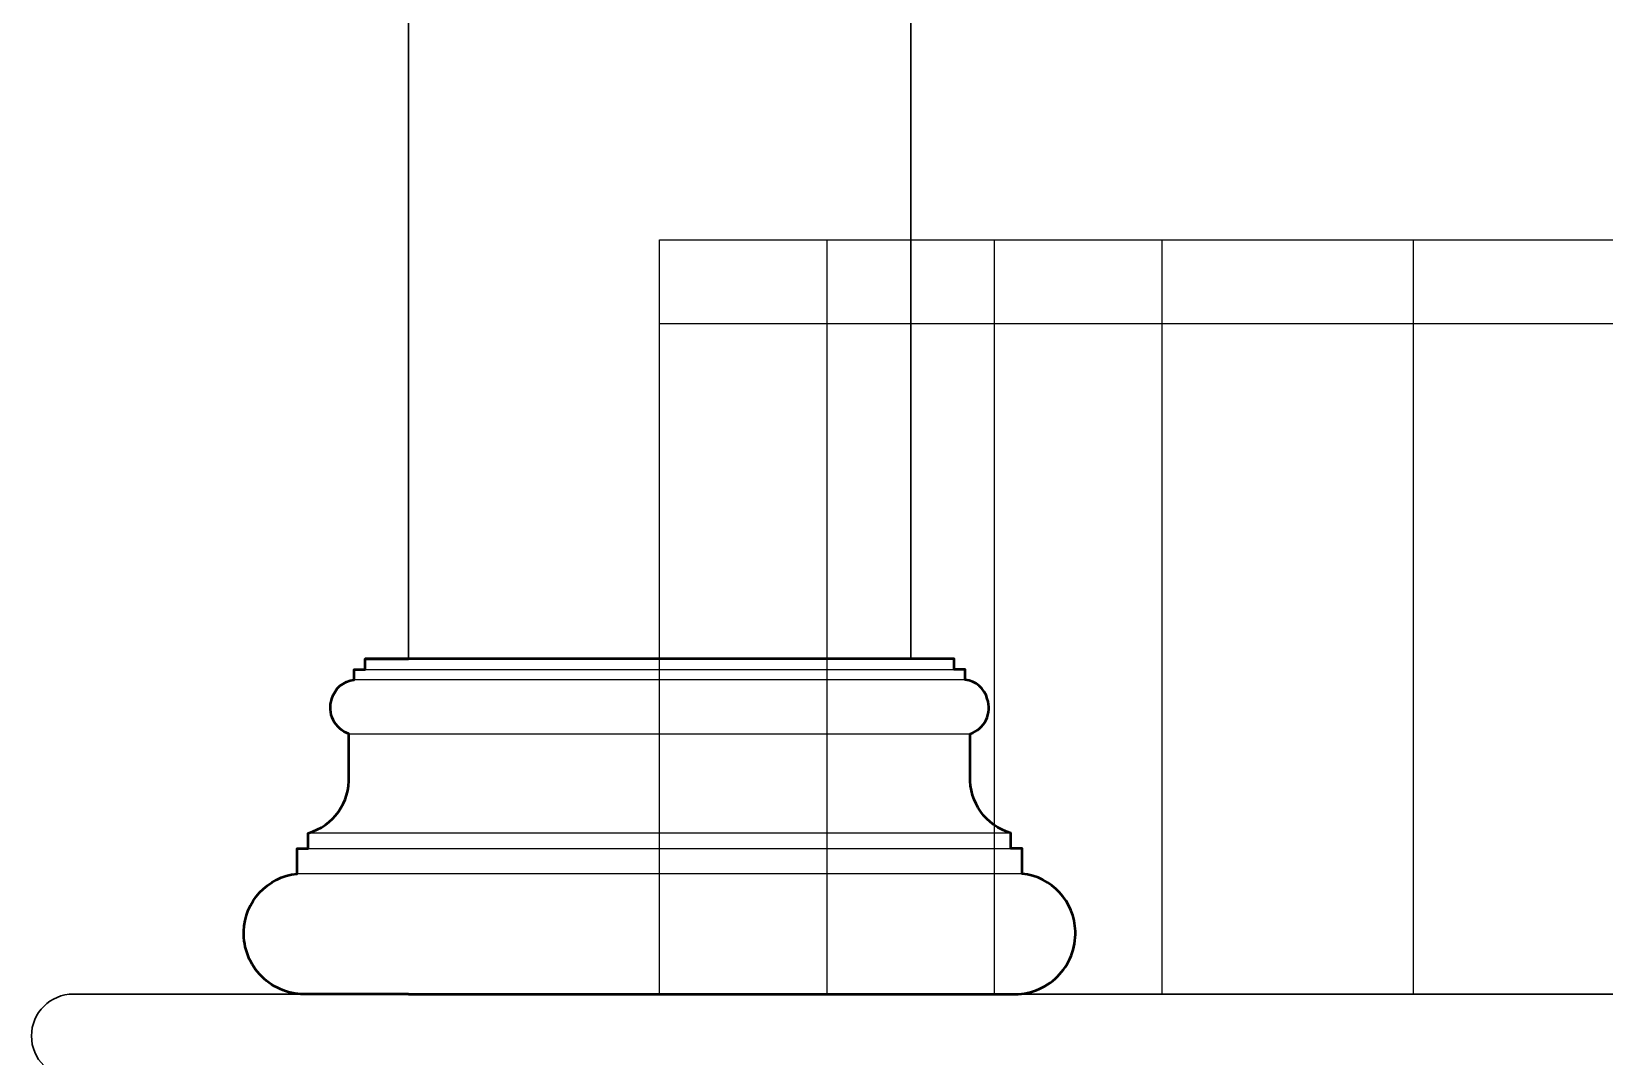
# Model space of a CAD drawing. Header units: metres. Extents: x -109 to 591, y -5 to 592.
# Drawn here: x 507.356 to 508.295, y 7.238 to 7.849 of the extents above; entities that cross this region are included whole.
import ezdxf

# ---------------------------------------------------------------- set-up
doc = ezdxf.new("R2010")
doc.units = ezdxf.units.M
doc.header["$LTSCALE"] = 0.03
doc.layers.add('MOLDURA', color=43, linetype='Continuous')
doc.layers.add('Moldura con Espesor', color=43, linetype='Continuous', lineweight=50)
doc.layers.add('Muro bajo', color=7, linetype='Continuous', lineweight=30)

msp = doc.modelspace()

# ---------------------------------------------------------------- linework, layer by layer
for p, q in [((507.73088, 7.27491), (507.73088, 7.72491)), ((507.73088, 7.72491), (509.25522, 7.72491)), ((507.83088, 7.27491), (507.83088, 7.72491)), ((507.93088, 7.27491), (507.93088, 7.72491)), ((508.03088, 7.27491), (508.03088, 7.72491)), ((508.18088, 7.27491), (508.18088, 7.72491)), ((507.73088, 7.67491), (509.25522, 7.67491))]:
    msp.add_line(p, q)
at = {"layer": 'MOLDURA'}
for p, q in [((507.55509, 7.46861), (507.90672, 7.46862)), ((507.91335, 7.46234), (507.54846, 7.46232)), ((507.54546, 7.43011), (507.91634, 7.43012)), ((507.94062, 7.37095), (507.52118, 7.37094)), ((507.52118, 7.36173), (507.94062, 7.36174)), ((507.94733, 7.3467), (507.51447, 7.34669))]:
    msp.add_line(p, q, dxfattribs=at)
at = {"layer": 'Moldura con Espesor'}
for p, q in [((507.90672, 7.4749), (507.55509, 7.47489)), ((507.5809, 7.27491), (507.8809, 7.2749))]:
    msp.add_line(p, q, dxfattribs=at)
for points in [[(507.5809, 7.27489), (507.52057, 7.27489, -0.438208), (507.48269, 7.31236, -0.376773), (507.51447, 7.34669), (507.51447, 7.36173), (507.52118, 7.36173), (507.52118, 7.37094, 0.34384), (507.54546, 7.40482), (507.54546, 7.43011, -0.417026), (507.53528, 7.45102, -0.314124), (507.54846, 7.46232), (507.54846, 7.46861), (507.55509, 7.46861), (507.55509, 7.47489), (507.5809, 7.47489)], [(507.8809, 7.2749), (507.94123, 7.2749, 0.438208), (507.97911, 7.31238, 0.376773), (507.94733, 7.3467), (507.94733, 7.36174), (507.94062, 7.36174), (507.94062, 7.37095, -0.34384), (507.91634, 7.40483), (507.91634, 7.43012, 0.417026), (507.92652, 7.45104, 0.314124), (507.91335, 7.46234), (507.91335, 7.46862), (507.90672, 7.46862), (507.90672, 7.4749), (507.8809, 7.4749)]]:
    msp.add_lwpolyline(points, format="xyb", dxfattribs=at)
at = {"layer": 'Muro bajo'}
for p, q in [((507.5809, 7.47489), (507.5809, 9.1749)), ((507.8809, 7.47489), (507.8809, 9.17489)), ((514.87816, 7.27491), (507.3809, 7.27491))]:
    msp.add_line(p, q, dxfattribs=at)
msp.add_arc((507.3809, 7.24991), 0.025, 90, 270, dxfattribs=at)

doc.saveas('drawing.dxf')
